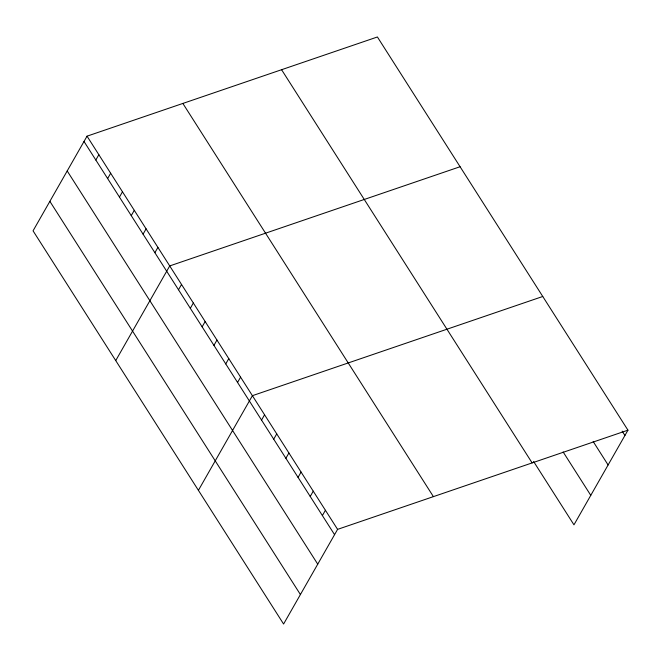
<?xml version="1.0" encoding="UTF-8"?>
<svg xmlns="http://www.w3.org/2000/svg" width="661" height="661" viewBox="0 0 661 661"><rect width="100%" height="100%" fill="white"/><g stroke="black" fill="none" stroke-linecap="round" stroke-linejoin="round"><path stroke-width="0.99" d="M87.037 136.174L33.05 230.829L283.594 624.025L337.589 529.37L627.95 430.171L377.406 36.975L87.037 136.174L337.589 529.37M95.828 160.012L98.853 154.707M107.636 178.553L110.66 173.248M119.451 197.085L122.475 191.781M131.258 215.618L134.282 210.322M143.073 234.159L146.098 228.855M154.889 252.692L157.913 247.396M115.733 360.584L169.72 265.929L460.081 166.729M178.511 289.766L181.535 284.47M190.318 308.307L193.343 303.002M202.134 326.84L205.158 321.535M213.941 345.381L216.965 340.076M225.756 363.914L228.78 358.609M237.563 382.446L240.587 377.15M198.407 490.338L252.403 395.683L542.764 296.483M261.549 420.082L264.574 414.786M273.712 439.185L276.736 433.88M285.882 458.28L288.907 452.983M298.053 477.382L301.077 472.078M310.224 496.477L313.248 491.173M322.394 515.572L325.419 510.275M627.95 430.171L573.963 524.826L533.576 461.452M622.158 431.129L624.926 435.475M593.173 441.523L608.103 464.956M563.122 451.934L590.777 495.337M281.586 69.711L532.13 462.907M182.857 103.438L433.409 496.634M84.013 141.479L334.565 534.675M67.199 170.959L317.743 564.163M49.872 201.341L300.416 594.545"/></g></svg>
